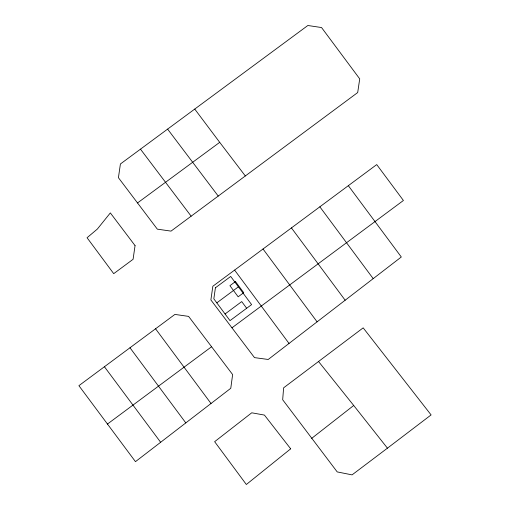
<?xml version="1.0" encoding="UTF-8"?>
<svg xmlns="http://www.w3.org/2000/svg" width="510" height="510" viewBox="0 0 510 510"><rect width="100%" height="100%" fill="white"/><g stroke="black" fill="none" stroke-linecap="round" stroke-linejoin="round"><path stroke-width="0.76" d="M311.661 438.383L353.71 405.475L387.441 448.162L431.097 414.917L363.177 327.86L283.624 387.817L282.674 399.738L337.212 471.916L352.066 474.874L387.441 448.162M160.65 442.278L230.775 388.282L232.63 374.557L188.604 316.385L174.904 314.421L78.903 385.681L135.469 461.652L160.65 442.278L104.416 366.728M348.336 185.678L401.306 256.995L268.222 359.473L254.496 357.618L210.879 299.95L212.842 286.25L376.731 164.59L403.41 200.487L231.967 327.815M191.148 216.176L171.028 231.119L157.329 229.156L118.422 177.684L120.411 163.984L307.849 25.5L321.549 27.546L359.716 78.859L357.695 92.552L191.148 216.176L140.473 149.149M216.807 302.857L238.406 286.83M225.057 313.969L241.721 301.595L246.674 308.263M211.599 346.743L107.349 424.122M245.335 175.969L219.708 142.341L137.515 202.948M318.686 361.698L353.71 405.475M218.242 196.082L167.599 129.113M194.744 109.076L219.708 142.341M373.192 278.638L319.859 206.824M345.155 300.224L291.44 227.913M317.092 321.835L263.02 249.001M155.556 328.784L211.019 403.506M129.986 347.769L185.806 422.905M234.6 270.09L289.03 343.453M135.054 245.597L133.084 259.297L113.717 273.66L87.063 237.737L97.334 229.073L110.338 212.912L135.054 245.597M215.418 287.78L213.837 298.847L230.004 320.631L251.602 304.604L230.698 276.445L215.418 287.78M290.687 448.825L246.336 484.5L214.64 441.679L251.749 412.8L264.429 415.083L290.687 448.825M235.473 281.565L229.921 285.689L238.164 296.801L243.723 292.676L235.473 281.565"/></g></svg>
